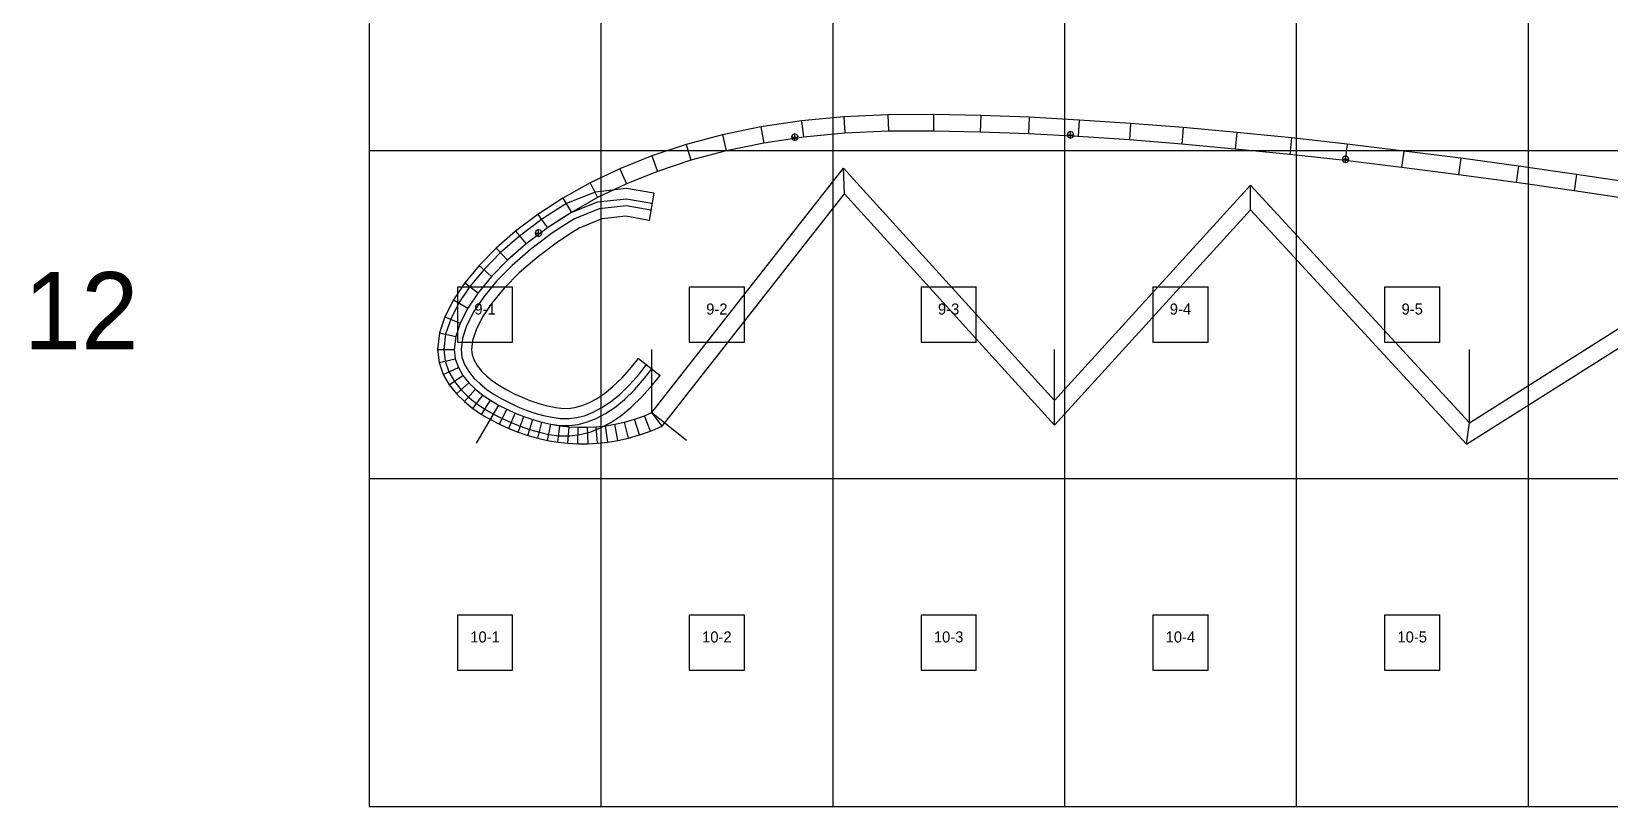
# Model space of a CAD drawing. Header units: metres. Extents: x -306 to 3276, y -2970 to 0.
# Drawn here: x -306 to 1124, y -2970 to -2268 of the extents above; entities that cross this region are included whole.
import ezdxf
from ezdxf.enums import TextEntityAlignment as Align

# ---------------------------------------------------------------- set-up
doc = ezdxf.new("R2010")
doc.units = ezdxf.units.M
for name, color, linetype in [('default', 7, 'Continuous'), ('mcircles', 7, 'Continuous'), ('TEXTLAYER', 7, 'Continuous')]:
    doc.layers.add(name, color=color, linetype=linetype)

msp = doc.modelspace()

# ---------------------------------------------------------------- linework, layer by layer
at = {"color": 9}
for p, q in [((0, -2079), (0, -2376)), ((210, -2079), (210, -2376)), ((210, -2079), (210, -2376)), ((420, -2079), (420, -2376)), ((420, -2079), (420, -2376)), ((630, -2079), (630, -2376)), ((630, -2079), (630, -2376)), ((840, -2079), (840, -2376)), ((840, -2079), (840, -2376)), ((1050, -2079), (1050, -2376)), ((1050, -2079), (1050, -2376)), ((0, -2376), (210, -2376)), ((0, -2376), (210, -2376)), ((0, -2376), (0, -2673)), ((210, -2376), (420, -2376)), ((210, -2376), (210, -2673)), ((210, -2376), (420, -2376)), ((210, -2376), (210, -2673)), ((420, -2376), (630, -2376)), ((420, -2376), (420, -2673)), ((420, -2376), (630, -2376)), ((420, -2376), (420, -2673)), ((630, -2376), (840, -2376)), ((630, -2376), (630, -2673)), ((630, -2376), (840, -2376)), ((630, -2376), (630, -2673)), ((840, -2376), (1050, -2376)), ((840, -2376), (840, -2673)), ((840, -2376), (1050, -2376)), ((840, -2376), (840, -2673)), ((1050, -2376), (1260, -2376)), ((1050, -2376), (1050, -2673)), ((1050, -2376), (1260, -2376)), ((1050, -2376), (1050, -2673)), ((80, -2499.5), (130, -2499.5)), ((80, -2499.5), (80, -2549.5)), ((130, -2549.5), (130, -2499.5)), ((290, -2499.5), (340, -2499.5)), ((290, -2499.5), (290, -2549.5)), ((340, -2549.5), (340, -2499.5)), ((500, -2499.5), (550, -2499.5)), ((500, -2499.5), (500, -2549.5)), ((550, -2549.5), (550, -2499.5)), ((710, -2499.5), (760, -2499.5)), ((710, -2499.5), (710, -2549.5)), ((760, -2549.5), (760, -2499.5)), ((920, -2499.5), (970, -2499.5)), ((920, -2499.5), (920, -2549.5)), ((970, -2549.5), (970, -2499.5)), ((80, -2549.5), (130, -2549.5)), ((290, -2549.5), (340, -2549.5)), ((500, -2549.5), (550, -2549.5)), ((710, -2549.5), (760, -2549.5)), ((920, -2549.5), (970, -2549.5)), ((0, -2673), (210, -2673)), ((0, -2673), (210, -2673)), ((0, -2673), (0, -2970)), ((210, -2673), (420, -2673)), ((210, -2673), (210, -2970)), ((210, -2673), (420, -2673)), ((210, -2673), (210, -2970)), ((420, -2673), (630, -2673)), ((420, -2673), (420, -2970)), ((420, -2673), (630, -2673)), ((420, -2673), (420, -2970)), ((630, -2673), (840, -2673)), ((630, -2673), (630, -2970)), ((630, -2673), (840, -2673)), ((630, -2673), (630, -2970)), ((840, -2673), (1050, -2673)), ((840, -2673), (840, -2970)), ((840, -2673), (1050, -2673)), ((840, -2673), (840, -2970)), ((1050, -2673), (1260, -2673)), ((1050, -2673), (1050, -2970)), ((1050, -2673), (1260, -2673)), ((1050, -2673), (1050, -2970)), ((80, -2796.5), (130, -2796.5)), ((80, -2796.5), (80, -2846.5)), ((130, -2846.5), (130, -2796.5)), ((290, -2796.5), (340, -2796.5)), ((290, -2796.5), (290, -2846.5)), ((340, -2846.5), (340, -2796.5)), ((500, -2796.5), (550, -2796.5)), ((500, -2796.5), (500, -2846.5)), ((550, -2846.5), (550, -2796.5)), ((710, -2796.5), (760, -2796.5)), ((710, -2796.5), (710, -2846.5)), ((760, -2846.5), (760, -2796.5)), ((920, -2796.5), (970, -2796.5)), ((920, -2796.5), (920, -2846.5)), ((970, -2846.5), (970, -2796.5)), ((80, -2846.5), (130, -2846.5)), ((290, -2846.5), (340, -2846.5)), ((500, -2846.5), (550, -2846.5)), ((710, -2846.5), (760, -2846.5)), ((920, -2846.5), (970, -2846.5)), ((0, -2970), (210, -2970)), ((210, -2970), (420, -2970)), ((420, -2970), (630, -2970)), ((630, -2970), (840, -2970)), ((840, -2970), (1050, -2970)), ((1050, -2970), (1260, -2970))]:
    msp.add_line(p, q, dxfattribs=at)
at = {"layer": 'default', "color": 7, "linetype": 'Continuous'}
for p, q in [((470, -2343.5), (430.1, -2345.3)), ((511.4, -2343.3), (470, -2343.5)), ((470, -2343.5), (470.4, -2358.5)), ((511.4, -2343.3), (511.3, -2358.3)), ((554.1, -2344.2), (511.4, -2343.3)), ((554.1, -2344.2), (553.6, -2359.2)), ((598.1, -2345.9), (554.1, -2344.2)), ((355, -2354.4), (320.1, -2361.6)), ((391.7, -2349), (355, -2354.4)), ((355, -2354.4), (357.7, -2369.2)), ((430.1, -2345.3), (391.7, -2349)), ((391.7, -2349), (393.5, -2363.9)), ((430.1, -2345.3), (431.1, -2360.3)), ((470.4, -2358.5), (431.1, -2360.3)), ((511.3, -2358.3), (470.4, -2358.5)), ((553.6, -2359.2), (511.3, -2358.3)), ((598.1, -2345.9), (597.4, -2360.9)), ((643.4, -2348.4), (598.1, -2345.9)), ((643.4, -2348.4), (642.5, -2363.3)), ((689.9, -2351.5), (643.4, -2348.4)), ((689.9, -2351.5), (688.8, -2366.4)), ((737.5, -2355.2), (689.9, -2351.5)), ((737.5, -2355.2), (736.2, -2370.2)), ((786.2, -2359.7), (737.5, -2355.2)), ((287.1, -2370.4), (256.1, -2380.8)), ((320.1, -2361.6), (287.1, -2370.4)), ((287.1, -2370.4), (291.4, -2384.8)), ((320.1, -2361.6), (323.6, -2376.2)), ((357.7, -2369.2), (323.6, -2376.2)), ((393.5, -2363.9), (357.7, -2369.2)), ((383.5, -2361.7), (382.7, -2363.8)), ((382.7, -2363.8), (383.5, -2365.9)), ((382.7, -2363.8), (388.7, -2363.8)), ((385.7, -2360.8), (383.5, -2361.7)), ((383.5, -2365.9), (385.7, -2366.8)), ((387.8, -2361.7), (385.7, -2360.8)), ((385.7, -2366.8), (385.7, -2360.8)), ((385.7, -2366.8), (387.8, -2365.9)), ((388.7, -2363.8), (387.8, -2361.7)), ((387.8, -2365.9), (388.7, -2363.8)), ((431.1, -2360.3), (393.5, -2363.9)), ((597.4, -2360.9), (553.6, -2359.2)), ((642.5, -2363.3), (597.4, -2360.9)), ((633.4, -2359.6), (632.5, -2361.8)), ((632.5, -2361.8), (633.4, -2363.9)), ((632.5, -2361.8), (638.5, -2361.8)), ((635.5, -2358.8), (633.4, -2359.6)), ((633.4, -2363.9), (635.5, -2364.8)), ((637.6, -2359.6), (635.5, -2358.8)), ((635.5, -2364.8), (635.5, -2358.8)), ((635.5, -2364.8), (637.6, -2363.9)), ((638.5, -2361.8), (637.6, -2359.6)), ((637.6, -2363.9), (638.5, -2361.8)), ((688.8, -2366.4), (642.5, -2363.3)), ((736.2, -2370.2), (688.8, -2366.4)), ((784.7, -2374.6), (736.2, -2370.2)), ((786.2, -2359.7), (784.7, -2374.6)), ((835.7, -2364.6), (786.2, -2359.7)), ((835.7, -2364.6), (834.2, -2379.6)), ((886.1, -2370.2), (835.7, -2364.6)), ((886.1, -2370.2), (884.4, -2385.1)), ((937.3, -2376.4), (886.1, -2370.2)), ((256.1, -2380.8), (227, -2392.5)), ((256.1, -2380.8), (261.2, -2394.9)), ((291.4, -2384.8), (261.2, -2394.9)), ((323.6, -2376.2), (291.4, -2384.8)), ((834.2, -2379.6), (784.7, -2374.6)), ((884.4, -2385.1), (834.2, -2379.6)), ((882.5, -2381.8), (881.6, -2383.9)), ((881.6, -2383.9), (882.5, -2386.1)), ((881.6, -2383.9), (887.6, -2383.9)), ((884.6, -2380.9), (882.5, -2381.8)), ((882.5, -2386.1), (884.6, -2386.9)), ((935.4, -2391.3), (884.4, -2385.1)), ((886.7, -2381.8), (884.6, -2380.9)), ((884.6, -2386.9), (884.6, -2380.9)), ((884.6, -2386.9), (886.7, -2386.1)), ((887.6, -2383.9), (886.7, -2381.8)), ((886.7, -2386.1), (887.6, -2383.9)), ((937.3, -2376.4), (935.4, -2391.3)), ((989, -2383), (937.3, -2376.4)), ((989, -2383), (987, -2397.9)), ((1041.2, -2390.1), (989, -2383)), ((227, -2392.5), (200.1, -2405.3)), ((227, -2392.5), (233.1, -2406.2)), ((261.2, -2394.9), (233.1, -2406.2)), ((256.2, -2613.3), (429.9, -2391.8)), ((429.9, -2391.8), (620.9, -2602.4)), ((430.7, -2415.1), (429.9, -2391.8)), ((987, -2397.9), (935.4, -2391.3)), ((1039.1, -2405), (987, -2397.9)), ((1041.2, -2390.1), (1039.1, -2405)), ((1093.7, -2397.6), (1041.2, -2390.1)), ((1093.7, -2397.6), (1091.6, -2412.5)), ((1146.5, -2405.6), (1093.7, -2397.6)), ((200.1, -2405.3), (175.4, -2419.2)), ((204.8, -2413.7), (178.9, -2423.9)), ((200.1, -2405.3), (207, -2418.6)), ((233.3, -2410.5), (204.8, -2413.7)), ((233.1, -2406.2), (207, -2418.6)), ((257.8, -2414.5), (233.3, -2410.5)), ((257.8, -2414.5), (253.6, -2439.2)), ((265.6, -2625.6), (430.7, -2415.1)), ((430.7, -2415.1), (620.8, -2624.7)), ((620.9, -2602.4), (798.4, -2407.4)), ((798.4, -2407.4), (996.8, -2622.5)), ((798.4, -2429.6), (798.4, -2407.4)), ((1091.6, -2412.5), (1039.1, -2405)), ((1144.3, -2420.4), (1091.6, -2412.5)), ((175.4, -2419.2), (152.9, -2433.8)), ((170.5, -2429), (156.2, -2438.4)), ((178.9, -2423.9), (170.5, -2429)), ((175.4, -2419.2), (183.2, -2432)), ((207, -2418.6), (183.2, -2432)), ((207, -2422.7), (183.2, -2432.2)), ((208.5, -2428.8), (186, -2437.9)), ((233.1, -2419.9), (207, -2422.7)), ((232.9, -2426.2), (208.5, -2428.8)), ((255.2, -2430), (232.9, -2426.2)), ((256.2, -2423.8), (233.1, -2419.9)), ((620.8, -2624.7), (798.4, -2429.6)), ((798.4, -2429.6), (994.3, -2641.9)), ((152.9, -2433.8), (132.7, -2449)), ((156.2, -2438.4), (136.3, -2453.4)), ((152.9, -2433.8), (161.5, -2446.1)), ((183.2, -2432), (161.5, -2446.1)), ((175.6, -2436.9), (161.5, -2446.1)), ((178.9, -2442.3), (165.1, -2451.2)), ((183.2, -2432.2), (175.6, -2436.9)), ((186, -2437.9), (178.9, -2442.3)), ((210.8, -2437.9), (190.2, -2446.2)), ((232.6, -2435.5), (210.8, -2437.9)), ((253.6, -2439.2), (232.6, -2435.5)), ((132.7, -2449), (115, -2464.5)), ((136.3, -2453.4), (118.8, -2468.6)), ((132.7, -2449), (142.2, -2460.6)), ((161.5, -2446.1), (142.2, -2460.6)), ((161.5, -2446.1), (142.2, -2460.6)), ((165.1, -2451.2), (146.2, -2465.5)), ((151.3, -2448.5), (150.4, -2450.7)), ((150.4, -2450.7), (156.4, -2450.7)), ((150.4, -2450.7), (151.3, -2452.8)), ((153.4, -2447.7), (151.3, -2448.5)), ((151.3, -2452.8), (153.4, -2453.7)), ((153.4, -2453.7), (153.4, -2447.7)), ((155.6, -2448.5), (153.4, -2447.7)), ((153.4, -2453.7), (155.6, -2452.8)), ((156.4, -2450.7), (155.6, -2448.5)), ((155.6, -2452.8), (156.4, -2450.7)), ((183.9, -2450.1), (170.5, -2458.9)), ((190.2, -2446.2), (183.9, -2450.1)), ((115, -2464.5), (99.6, -2480.2)), ((118.8, -2468.6), (103.8, -2484)), ((115, -2464.5), (125.3, -2475.4)), ((142.2, -2460.6), (125.3, -2475.4)), ((142.2, -2460.6), (125.3, -2475.4)), ((146.2, -2465.5), (129.6, -2480)), ((152.1, -2472.8), (136, -2486.8)), ((170.5, -2458.9), (152.1, -2472.8)), ((996.8, -2622.5), (1242, -2467.5)), ((99.6, -2480.2), (86.7, -2495.8)), ((103.8, -2484), (91.3, -2499.2)), ((99.6, -2480.2), (110.8, -2490.2)), ((125.3, -2475.4), (110.8, -2490.2)), ((125.3, -2475.4), (110.8, -2490.2)), ((129.6, -2480), (115.4, -2494.4)), ((136, -2486.8), (122.4, -2500.7)), ((994.3, -2641.9), (1240, -2486.6)), ((86.7, -2495.8), (76.4, -2511.1)), ((91.3, -2499.2), (81.2, -2514)), ((86.7, -2495.8), (98.7, -2504.8)), ((110.8, -2490.2), (98.7, -2504.8)), ((110.8, -2490.2), (98.7, -2504.8)), ((115.4, -2494.4), (103.8, -2508.6)), ((122.4, -2500.7), (111.3, -2514.2)), ((76.4, -2511.1), (68.6, -2526.5)), ((81.2, -2514), (73.9, -2528.7)), ((76.4, -2511.1), (89.3, -2518.7)), ((98.7, -2504.8), (89.3, -2518.7)), ((98.7, -2504.8), (89.3, -2518.7)), ((103.8, -2508.6), (94.7, -2521.9)), ((111.3, -2514.2), (102.8, -2526.6)), ((68.6, -2526.5), (63.7, -2541.2)), ((68.6, -2526.5), (82.5, -2532.3)), ((73.9, -2528.7), (69.3, -2542.4)), ((89.3, -2518.7), (82.5, -2532.3)), ((89.3, -2518.7), (82.5, -2532.3)), ((94.7, -2521.9), (88.3, -2534.7)), ((102.8, -2526.6), (96.9, -2538.3)), ((63.7, -2541.2), (62, -2556.1)), ((63.7, -2541.2), (78.4, -2544.5)), ((69.3, -2542.4), (67.6, -2556.1)), ((78.4, -2544.5), (77, -2556.1)), ((78.4, -2544.5), (77, -2556.1)), ((82.5, -2532.3), (78.4, -2544.5)), ((82.5, -2532.3), (78.4, -2544.5)), ((88.3, -2534.7), (84.5, -2545.9)), ((96.9, -2538.3), (93.6, -2547.9)), ((62, -2556.1), (77, -2556.1)), ((62, -2556.1), (63.3, -2567.9)), ((67.6, -2556.1), (68.9, -2566.6)), ((77, -2556.1), (78, -2564.5)), ((77, -2556.1), (78, -2564.5)), ((84.5, -2545.9), (83.3, -2556.1)), ((83.3, -2556.1), (84.1, -2563)), ((93.6, -2547.9), (92.6, -2556.1)), ((92.6, -2556.1), (93.2, -2560.9)), ((256.2, -2613.3), (256.2, -2556.1)), ((621, -2602.3), (621, -2556.1)), ((996.8, -2622.5), (996.8, -2556.1)), ((63.3, -2567.9), (78, -2564.5)), ((63.3, -2567.9), (67.1, -2578.7)), ((67.1, -2578.7), (80.8, -2572.4)), ((68.9, -2566.6), (72.3, -2576.3)), ((78, -2564.5), (80.8, -2572.4)), ((78, -2564.5), (80.8, -2572.4)), ((80.8, -2572.4), (85, -2579.7)), ((80.8, -2572.4), (85, -2579.7)), ((84.1, -2563), (86.5, -2569.8)), ((86.5, -2569.8), (90.2, -2576.1)), ((93.2, -2560.9), (95, -2565.9)), ((95, -2565.9), (97.9, -2570.8)), ((97.9, -2570.8), (101.9, -2575.7)), ((229.1, -2581.8), (237.6, -2572.2)), ((237.6, -2572.2), (243.9, -2564.2)), ((243.9, -2564.2), (263.6, -2579.6)), ((243.9, -2564.2), (243.9, -2564.2)), ((244.8, -2578.2), (251.3, -2569.9)), ((251.3, -2569.9), (251.3, -2569.9)), ((67.1, -2578.7), (72.6, -2588.2)), ((72.3, -2576.3), (77.3, -2585)), ((72.6, -2588.2), (85, -2579.7)), ((77.3, -2585), (83.4, -2592.6)), ((79.2, -2596.4), (90.3, -2586.3)), ((85, -2579.7), (90.3, -2586.3)), ((85, -2579.7), (90.3, -2586.3)), ((90.2, -2576.1), (94.9, -2582)), ((90.3, -2586.3), (96.3, -2592.2)), ((90.3, -2586.3), (96.3, -2592.2)), ((94.9, -2582), (100.5, -2587.4)), ((100.5, -2587.4), (106.7, -2592.4)), ((101.9, -2575.7), (106.7, -2580.4)), ((106.7, -2580.4), (112.2, -2584.8)), ((112.2, -2584.8), (118.2, -2588.9)), ((220.8, -2589.8), (229.1, -2581.8)), ((235.8, -2588.3), (244.8, -2578.2)), ((240.4, -2592.6), (249.6, -2582.2)), ((249.6, -2582.2), (256.2, -2573.8)), ((256.2, -2573.8), (256.2, -2573.8)), ((256.8, -2588.2), (263.6, -2579.6)), ((263.6, -2579.6), (263.6, -2579.6)), ((72.6, -2588.2), (79.2, -2596.4)), ((79.2, -2596.4), (86.4, -2603.4)), ((83.4, -2592.6), (90.1, -2599.2)), ((86.4, -2603.4), (96.3, -2592.2)), ((90.1, -2599.2), (97.4, -2605)), ((94, -2609.5), (102.9, -2597.4)), ((96.3, -2592.2), (102.9, -2597.4)), ((96.3, -2592.2), (102.9, -2597.4)), ((102.9, -2597.4), (109.9, -2602.2)), ((102.9, -2597.4), (109.9, -2602.2)), ((106.7, -2592.4), (113.3, -2596.9)), ((113.3, -2596.9), (120.2, -2600.9)), ((118.2, -2588.9), (124.7, -2592.7)), ((120.2, -2600.9), (127.4, -2604.6)), ((124.7, -2592.7), (131.5, -2596.2)), ((131.5, -2596.2), (138.5, -2599.4)), ((138.5, -2599.4), (145.7, -2602.3)), ((199.1, -2604.5), (206, -2600.8)), ((206, -2600.8), (213.2, -2596)), ((213.2, -2596), (220.8, -2589.8)), ((218.7, -2603.5), (227, -2596.8)), ((222.5, -2608.6), (231.2, -2601.5)), ((227, -2596.8), (235.8, -2588.3)), ((231.2, -2601.5), (240.4, -2592.6)), ((237.4, -2608.5), (247.1, -2599.1)), ((247.1, -2599.1), (256.8, -2588.2)), ((86.4, -2603.4), (94, -2609.5)), ((94, -2609.5), (101.9, -2614.9)), ((117.2, -2606.5), (97, -2641)), ((97.4, -2605), (104.9, -2610.1)), ((101.9, -2614.9), (109.9, -2602.2)), ((101.9, -2614.9), (110, -2619.6)), ((104.9, -2610.1), (112.7, -2614.7)), ((109.9, -2602.2), (117.2, -2606.5)), ((109.9, -2602.2), (117.2, -2606.5)), ((110, -2619.6), (117.2, -2606.5)), ((112.7, -2614.7), (120.6, -2618.7)), ((117.2, -2606.5), (124.7, -2610.3)), ((117.2, -2606.5), (124.7, -2610.3)), ((118.2, -2623.8), (124.7, -2610.3)), ((124.7, -2610.3), (132.4, -2613.8)), ((124.7, -2610.3), (132.4, -2613.8)), ((126.5, -2627.6), (132.4, -2613.8)), ((127.4, -2604.6), (134.8, -2608)), ((132.4, -2613.8), (140.2, -2616.9)), ((132.4, -2613.8), (140.2, -2616.9)), ((134.8, -2608), (142.4, -2611)), ((142.4, -2611), (150, -2613.7)), ((145.7, -2602.3), (152.8, -2604.8)), ((150, -2613.7), (157.9, -2615.9)), ((152.8, -2604.8), (160.2, -2606.8)), ((157.9, -2615.9), (165.7, -2617.6)), ((160.2, -2606.8), (167.5, -2608.4)), ((167.5, -2608.4), (168.9, -2608.7)), ((168.9, -2608.7), (174, -2609.4)), ((174, -2609.4), (180.2, -2609.5)), ((180.2, -2609.5), (186.4, -2608.7)), ((186.4, -2608.7), (193, -2606.9)), ((188.2, -2617.9), (195.9, -2615.8)), ((193, -2606.9), (199.1, -2604.5)), ((195.9, -2615.8), (203.1, -2613)), ((203.1, -2613), (210.9, -2608.8)), ((205.7, -2618.7), (214.1, -2614.2)), ((210.9, -2608.8), (218.7, -2603.5)), ((214.1, -2614.2), (222.5, -2608.6)), ((228.1, -2616.1), (237.4, -2608.5)), ((240.4, -2619.4), (249.6, -2616.1)), ((249.6, -2616.1), (256.2, -2613.3)), ((255, -2630), (249.6, -2616.1)), ((256.2, -2613.3), (287.4, -2638.3)), ((265.6, -2625.6), (256.2, -2613.3)), ((620.8, -2624.7), (620.9, -2602.4)), ((110, -2619.6), (118.2, -2623.8)), ((118.2, -2623.8), (126.5, -2627.6)), ((120.6, -2618.7), (128.7, -2622.4)), ((126.5, -2627.6), (134.9, -2630.9)), ((128.7, -2622.4), (136.9, -2625.7)), ((134.9, -2630.9), (140.2, -2616.9)), ((136.9, -2625.7), (145.3, -2628.7)), ((140.2, -2616.9), (148.2, -2619.7)), ((140.2, -2616.9), (148.2, -2619.7)), ((143.7, -2634.1), (148.2, -2619.7)), ((145.3, -2628.7), (154.2, -2631.1)), ((148.2, -2619.7), (156.4, -2622)), ((148.2, -2619.7), (156.4, -2622)), ((152.8, -2636.6), (156.4, -2622)), ((156.4, -2622), (164.5, -2623.8)), ((156.4, -2622), (164.5, -2623.8)), ((161.6, -2638.5), (164.5, -2623.8)), ((164.5, -2623.8), (166.6, -2624.2)), ((164.5, -2623.8), (172.9, -2625.2)), ((165.7, -2617.6), (167.5, -2617.9)), ((166.6, -2624.2), (172.9, -2625)), ((167.5, -2617.9), (173.3, -2618.7)), ((170.8, -2640.1), (172.9, -2625.2)), ((172.9, -2625), (181.2, -2625.1)), ((172.9, -2625.2), (181.2, -2626.1)), ((173.3, -2618.7), (180.8, -2618.8)), ((179.9, -2641.1), (181.2, -2626.1)), ((180.8, -2618.8), (188.2, -2617.9)), ((181.2, -2625.1), (189.4, -2624)), ((181.2, -2626.1), (189.4, -2626.6)), ((189, -2641.6), (189.4, -2626.6)), ((189.4, -2624), (197.9, -2621.8)), ((189.4, -2626.6), (197.9, -2626.6)), ((197.9, -2621.8), (205.7, -2618.7)), ((197.9, -2626.6), (205.7, -2626.2)), ((198.3, -2641.6), (197.9, -2626.6)), ((200.8, -2630.7), (209.6, -2627.2)), ((205.7, -2626.2), (214.1, -2625.3)), ((206.9, -2641.1), (205.7, -2626.2)), ((209.6, -2627.2), (218.9, -2622.2)), ((214.1, -2625.3), (222.5, -2623.9)), ((216.1, -2640.2), (214.1, -2625.3)), ((218.9, -2622.2), (228.1, -2616.1)), ((222.5, -2623.9), (231.2, -2622)), ((225.3, -2638.7), (222.5, -2623.9)), ((231.2, -2622), (240.4, -2619.4)), ((234.9, -2636.5), (231.2, -2622)), ((245, -2633.6), (240.4, -2619.4)), ((245, -2633.6), (255, -2630)), ((255, -2630), (265.6, -2625.6)), ((994.3, -2641.9), (996.8, -2622.5)), ((134.9, -2630.9), (143.7, -2634.1)), ((143.7, -2634.1), (152.8, -2636.6)), ((152.8, -2636.6), (161.6, -2638.5)), ((154.2, -2631.1), (162.7, -2633)), ((161.6, -2638.5), (170.8, -2640.1)), ((162.7, -2633), (165.2, -2633.4)), ((165.2, -2633.4), (172.2, -2634.3)), ((170.8, -2640.1), (179.9, -2641.1)), ((172.2, -2634.3), (181.7, -2634.4)), ((179.9, -2641.1), (189, -2641.6)), ((181.7, -2634.4), (191.2, -2633.2)), ((189, -2641.6), (198.3, -2641.6)), ((191.2, -2633.2), (200.8, -2630.7)), ((198.3, -2641.6), (206.9, -2641.1)), ((206.9, -2641.1), (216.1, -2640.2)), ((216.1, -2640.2), (225.3, -2638.7)), ((225.3, -2638.7), (234.9, -2636.5)), ((234.9, -2636.5), (245, -2633.6))]:
    msp.add_line(p, q, dxfattribs=at)
at = {"layer": 'mcircles', "color": 7, "linetype": 'Continuous'}
for centre in [(255.1, -2430), (256.2, -2423.8), (251.2, -2569.9), (256.2, -2573.8)]:
    msp.add_circle(centre, 0.3, dxfattribs=at)

# ---------------------------------------------------------------- texts
at = {"color": 7, "linetype": 'Continuous'}
msp.add_text('          12', height=70, dxfattribs=at).set_placement((-573.1, -2556.1))
at = {"layer": 'TEXTLAYER', "color": 1}
for s, p in [('9-1', (105, -2524.5)), ('9-2', (315, -2524.5)), ('9-3', (525, -2524.5)), ('9-4', (735, -2524.5)), ('9-5', (945, -2524.5)), ('10-1', (105, -2821.5)), ('10-2', (315, -2821.5)), ('10-3', (525, -2821.5)), ('10-4', (735, -2821.5)), ('10-5', (945, -2821.5))]:
    msp.add_text(s, height=10, dxfattribs=at).set_placement(p, align=Align.CENTER)

doc.saveas('drawing.dxf')
